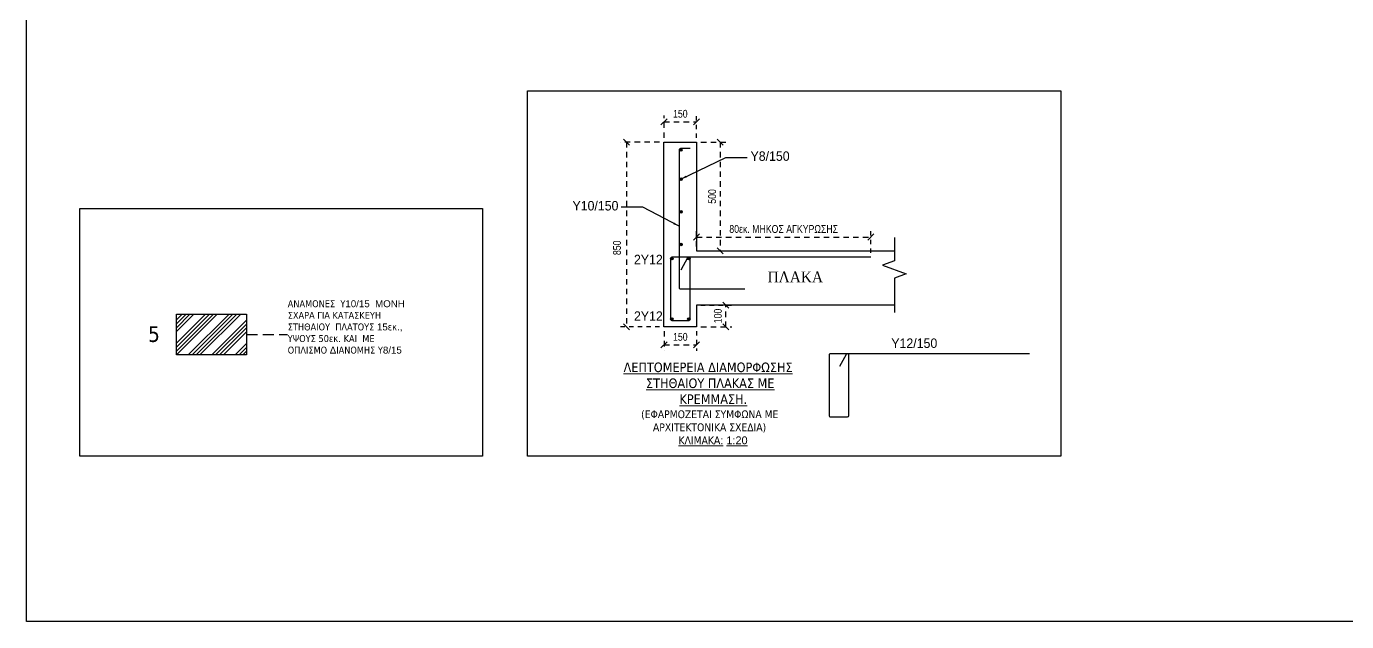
# Model space of a CAD drawing. Header units: millimetres. Extents: x -2171 to 1563, y -1758 to -1505.
# Drawn here: x 117.02 to 147.38, y -1630.29 to -1616.6 of the extents above; entities that cross this region are included whole.
import ezdxf

# ---------------------------------------------------------------- set-up
doc = ezdxf.new("R2010")
doc.units = ezdxf.units.MM
doc.header["$PDMODE"] = 32
for name, pattern in [('DASHDOT', [25.4, 12.7, -6.35, 0, -6.35]), ('DASHED2', [0.375, 0.25, -0.125]), ('HIDDEN', [0.375, 0.25, -0.125]), ('HIDDEN2', [0.1875, 0.125, -0.0625])]:
    doc.linetypes.add(name, pattern=pattern)
doc.layers.get('Defpoints').update_dxf_attribs({"color": 6})
for name, color, linetype in [('-S-AKSONES', 50, 'DASHDOT'), ('-S_TEXT', 3, 'Continuous'), ('Col_Det_0', 7, 'Continuous'), ('Col_Det_1', 7, 'Continuous'), ('Col_Det_Fill_1', 7, 'Continuous'), ('Geo_Lines_3', 7, 'Continuous'), ('Rods_Slab_0', 7, 'Continuous'), ('SECTION', 94, 'Continuous'), ('Text_Col_-1', 7, 'Continuous')]:
    doc.layers.add(name, color=color, linetype=linetype)
doc.layers.add('A-ANNO-DIMS', color=1, linetype='Continuous', lineweight=9)
doc.styles.add('1-100', font='arial.ttf', dxfattribs={"width": 0.8})
doc.styles.add('S1Arl22_b_934_161', font='arial.ttf', dxfattribs={"width": 0.933629, "height": 0.002175})
doc.styles.add('S1TmsNwRmn11_b_934_161', font='times.ttf', dxfattribs={"width": 0.933629, "height": 0.001087})
doc.styles.get("Standard").update_dxf_attribs({"font": 'tahoma.ttf'})
doc.dimstyles.new('Copy of 1-100', dxfattribs={"dimtxt": 0.18, "dimasz": 0.14, "dimexe": 0.14, "dimexo": 0.1, "dimgap": 0.09, "dimtad": 1, "dimdec": 0, "dimlfac": 100, "dimrnd": 5, "dimzin": 5, "dimdsep": 46, "dimtxsty": '1-100', "dimblk": 'OBLIQUE', "dimcen": 0.09, "dimclrd": 1, "dimclre": 1, "dimclrt": 2, "dimadec": 0, "dimazin": 0, "dimtfac": 1, "dimtdec": 0, "dimtix": 1, "dimtmove": 2, "dimatfit": 3, "dimfxl": 5, "dimfxlon": 1, "dimtolj": 1, "dimtzin": 5, "dimarcsym": 0})
doc.dimstyles.new('dim 1-20', dxfattribs={"dimtxt": 0.18, "dimasz": 0.14, "dimexe": 0.14, "dimexo": 0.1, "dimgap": 0.09, "dimtad": 1, "dimdec": 0, "dimlfac": 200, "dimzin": 5, "dimdsep": 46, "dimtxsty": '1-100', "dimblk": 'OBLIQUE', "dimcen": 0.09, "dimclrd": 1, "dimclre": 1, "dimclrt": 2, "dimadec": 0, "dimazin": 0, "dimtfac": 1, "dimtdec": 0, "dimtix": 1, "dimtmove": 2, "dimatfit": 3, "dimldrblk": 'OBLIQUE', "dimfxl": 5, "dimfxlon": 1, "dimtolj": 1, "dimtzin": 5, "dimarcsym": 0})

# ---------------------------------------------------------------- blocks, each defined once
blk = doc.blocks.new('_Oblique')
at = {"color": 0, "linetype": 'ByBlock', "lineweight": -2}
blk.add_line((-0.5, -0.5), (0.5, 0.5), dxfattribs=at)
blk = doc.blocks.new('*D1554')
at = {"layer": 'A-ANNO-DIMS', "color": 1, "linetype": 'HIDDEN', "lineweight": -2, "ltscale": 0.5, "transparency": 16777216}
blk.add_line((131.585, -1619.264), (130.681, -1619.264), dxfattribs=at)
at = {"layer": 'A-ANNO-DIMS', "color": 1, "linetype": 'DASHED2', "lineweight": -2, "ltscale": 0.5, "transparency": 16777216}
blk.add_line((130.821, -1619.264), (130.821, -1623.514), dxfattribs=at)
at = {"layer": 'A-ANNO-DIMS', "color": 1, "linetype": 'HIDDEN2', "lineweight": -2, "ltscale": 0.5, "transparency": 16777216}
blk.add_line((131.585, -1623.514), (130.681, -1623.514), dxfattribs=at)
at = {"layer": 'Defpoints', "color": 0, "linetype": 'Continuous', "ltscale": 0.5, "transparency": 16777216}
for p in [(131.685, -1619.264), (130.821, -1623.514), (131.685, -1623.514)]:
    blk.add_point(p, dxfattribs=at)
at = {"layer": 'A-ANNO-DIMS', "color": 1, "linetype": 'Continuous', "lineweight": -2, "ltscale": 0.5, "transparency": 16777216, "xscale": 0.14, "yscale": 0.14, "zscale": 0.14}
for p, rotation in [((130.821, -1619.264), 90), ((130.821, -1623.514), 270)]:
    blk.add_blockref('_Oblique', p, dxfattribs=dict(at, rotation=rotation))
at = {"layer": 'A-ANNO-DIMS', "color": 2, "linetype": 'Continuous', "ltscale": 0.5, "transparency": 16777216, "insert": (130.604, -1621.695), "char_height": 0.18, "attachment_point": 5, "rotation": 90, "style": '1-100'}
blk.add_mtext('\\A1;850', dxfattribs=at)
blk = doc.blocks.new('*D1555')
at = {"layer": 'A-ANNO-DIMS', "color": 1, "linetype": 'HIDDEN', "lineweight": -2, "ltscale": 0.5, "transparency": 16777216}
blk.add_line((131.685, -1623.614), (131.685, -1624.067), dxfattribs=at)
at = {"layer": 'A-ANNO-DIMS', "color": 1, "linetype": 'HIDDEN2', "lineweight": -2, "ltscale": 0.5, "transparency": 16777216}
blk.add_line((132.435, -1623.614), (132.435, -1624.067), dxfattribs=at)
at = {"layer": 'A-ANNO-DIMS', "color": 1, "linetype": 'DASHED2', "lineweight": -2, "ltscale": 0.5, "transparency": 16777216}
blk.add_line((131.685, -1623.927), (132.435, -1623.927), dxfattribs=at)
at = {"layer": 'Defpoints', "color": 0, "linetype": 'Continuous', "ltscale": 0.5, "transparency": 16777216}
for p in [(131.685, -1623.514), (132.435, -1623.514), (132.435, -1623.927)]:
    blk.add_point(p, dxfattribs=at)
at = {"layer": 'A-ANNO-DIMS', "color": 1, "linetype": 'Continuous', "lineweight": -2, "ltscale": 0.5, "transparency": 16777216, "xscale": 0.14, "yscale": 0.14, "zscale": 0.14, "rotation": 180}
blk.add_blockref('_Oblique', (131.685, -1623.927), dxfattribs=at)
at = {"layer": 'A-ANNO-DIMS', "color": 1, "linetype": 'Continuous', "lineweight": -2, "ltscale": 0.5, "transparency": 16777216, "xscale": 0.14, "yscale": 0.14, "zscale": 0.14}
blk.add_blockref('_Oblique', (132.435, -1623.927), dxfattribs=at)
at = {"layer": 'A-ANNO-DIMS', "color": 2, "linetype": 'Continuous', "ltscale": 0.5, "transparency": 16777216, "insert": (132.06, -1623.745), "char_height": 0.18, "attachment_point": 5, "style": '1-100'}
blk.add_mtext('\\A1;150', dxfattribs=at)
blk = doc.blocks.new('*D1556')
at = {"layer": 'A-ANNO-DIMS', "color": 1, "linetype": 'HIDDEN', "lineweight": -2, "ltscale": 0.5, "transparency": 16777216}
blk.add_line((131.685, -1619.164), (131.685, -1618.655), dxfattribs=at)
at = {"layer": 'A-ANNO-DIMS', "color": 1, "linetype": 'HIDDEN2', "lineweight": -2, "ltscale": 0.5, "transparency": 16777216}
blk.add_line((132.435, -1619.164), (132.435, -1618.655), dxfattribs=at)
at = {"layer": 'A-ANNO-DIMS', "color": 1, "linetype": 'DASHED2', "lineweight": -2, "ltscale": 0.5, "transparency": 16777216}
blk.add_line((131.685, -1618.795), (132.435, -1618.795), dxfattribs=at)
at = {"layer": 'Defpoints', "color": 0, "linetype": 'Continuous', "ltscale": 0.5, "transparency": 16777216}
for p in [(132.435, -1618.795), (131.685, -1619.264), (132.435, -1619.264)]:
    blk.add_point(p, dxfattribs=at)
at = {"layer": 'A-ANNO-DIMS', "color": 1, "linetype": 'Continuous', "lineweight": -2, "ltscale": 0.5, "transparency": 16777216, "xscale": 0.14, "yscale": 0.14, "zscale": 0.14, "rotation": 180}
blk.add_blockref('_Oblique', (131.685, -1618.795), dxfattribs=at)
at = {"layer": 'A-ANNO-DIMS', "color": 1, "linetype": 'Continuous', "lineweight": -2, "ltscale": 0.5, "transparency": 16777216, "xscale": 0.14, "yscale": 0.14, "zscale": 0.14}
blk.add_blockref('_Oblique', (132.435, -1618.795), dxfattribs=at)
at = {"layer": 'A-ANNO-DIMS', "color": 2, "linetype": 'Continuous', "ltscale": 0.5, "transparency": 16777216, "insert": (132.06, -1618.613), "char_height": 0.18, "attachment_point": 5, "style": '1-100'}
blk.add_mtext('\\A1;150', dxfattribs=at)
blk = doc.blocks.new('*D1553')
at = {"layer": 'A-ANNO-DIMS', "color": 1, "linetype": 'HIDDEN', "lineweight": -2, "ltscale": 0.5, "transparency": 16777216}
blk.add_line((132.435, -1621.664), (132.435, -1621.307), dxfattribs=at)
at = {"layer": 'A-ANNO-DIMS', "color": 1, "linetype": 'DASHED2', "lineweight": -2, "ltscale": 0.5, "transparency": 16777216}
blk.add_line((132.435, -1621.447), (136.441, -1621.447), dxfattribs=at)
at = {"layer": 'A-ANNO-DIMS', "color": 1, "linetype": 'HIDDEN2', "lineweight": -2, "ltscale": 0.5, "transparency": 16777216}
blk.add_line((136.441, -1621.814), (136.441, -1621.307), dxfattribs=at)
at = {"layer": 'Defpoints', "color": 0, "linetype": 'Continuous', "ltscale": 0.5, "transparency": 16777216}
for p in [(136.441, -1621.447), (132.435, -1621.764), (136.441, -1621.914)]:
    blk.add_point(p, dxfattribs=at)
at = {"layer": 'A-ANNO-DIMS', "color": 1, "linetype": 'Continuous', "lineweight": -2, "ltscale": 0.5, "transparency": 16777216, "xscale": 0.14, "yscale": 0.14, "zscale": 0.14, "rotation": 180}
blk.add_blockref('_Oblique', (132.435, -1621.447), dxfattribs=at)
at = {"layer": 'A-ANNO-DIMS', "color": 1, "linetype": 'Continuous', "lineweight": -2, "ltscale": 0.5, "transparency": 16777216, "xscale": 0.14, "yscale": 0.14, "zscale": 0.14}
blk.add_blockref('_Oblique', (136.441, -1621.447), dxfattribs=at)
at = {"layer": 'A-ANNO-DIMS', "color": 2, "linetype": 'Continuous', "ltscale": 0.5, "transparency": 16777216, "insert": (134.438, -1621.263), "char_height": 0.18, "attachment_point": 5, "style": '1-100'}
blk.add_mtext('\\A1;80εκ. ΜΗΚΟΣ ΑΓΚΥΡΩΣΗΣ', dxfattribs=at)
blk = doc.blocks.new('*D1557')
at = {"layer": 'A-ANNO-DIMS', "color": 1, "linetype": 'HIDDEN', "lineweight": -2, "ltscale": 0.5, "transparency": 16777216}
blk.add_line((132.535, -1619.264), (133.114, -1619.264), dxfattribs=at)
at = {"layer": 'A-ANNO-DIMS', "color": 1, "linetype": 'DASHED2', "lineweight": -2, "ltscale": 0.5, "transparency": 16777216}
blk.add_line((132.974, -1619.264), (132.974, -1621.764), dxfattribs=at)
at = {"layer": 'A-ANNO-DIMS', "color": 1, "linetype": 'HIDDEN2', "lineweight": -2, "ltscale": 0.5, "transparency": 16777216}
blk.add_line((132.535, -1621.764), (133.114, -1621.764), dxfattribs=at)
at = {"layer": 'Defpoints', "color": 0, "linetype": 'Continuous', "ltscale": 0.5, "transparency": 16777216}
for p in [(132.435, -1619.264), (132.435, -1621.764), (132.974, -1621.764)]:
    blk.add_point(p, dxfattribs=at)
at = {"layer": 'A-ANNO-DIMS', "color": 1, "linetype": 'Continuous', "lineweight": -2, "ltscale": 0.5, "transparency": 16777216, "xscale": 0.14, "yscale": 0.14, "zscale": 0.14}
for p, rotation in [((132.974, -1619.264), 90), ((132.974, -1621.764), 270)]:
    blk.add_blockref('_Oblique', p, dxfattribs=dict(at, rotation=rotation))
at = {"layer": 'A-ANNO-DIMS', "color": 2, "linetype": 'Continuous', "ltscale": 0.5, "transparency": 16777216, "insert": (132.792, -1620.514), "char_height": 0.18, "attachment_point": 5, "rotation": 90, "style": '1-100'}
blk.add_mtext('\\A1;500', dxfattribs=at)
blk = doc.blocks.new('*D1558')
at = {"layer": 'A-ANNO-DIMS', "color": 1, "linetype": 'HIDDEN2', "lineweight": -2, "ltscale": 0.5, "transparency": 16777216}
blk.add_line((132.535, -1623.014), (133.246, -1623.014), dxfattribs=at)
at = {"layer": 'A-ANNO-DIMS', "color": 1, "linetype": 'DASHED2', "lineweight": -2, "ltscale": 0.5, "transparency": 16777216}
blk.add_line((133.106, -1623.514), (133.106, -1623.014), dxfattribs=at)
at = {"layer": 'A-ANNO-DIMS', "color": 1, "linetype": 'HIDDEN', "lineweight": -2, "ltscale": 0.5, "transparency": 16777216}
blk.add_line((132.535, -1623.514), (133.246, -1623.514), dxfattribs=at)
at = {"layer": 'Defpoints', "color": 0, "linetype": 'Continuous', "ltscale": 0.5, "transparency": 16777216}
for p in [(132.435, -1623.014), (133.106, -1623.014), (132.435, -1623.514)]:
    blk.add_point(p, dxfattribs=at)
at = {"layer": 'A-ANNO-DIMS', "color": 1, "linetype": 'Continuous', "lineweight": -2, "ltscale": 0.5, "transparency": 16777216, "xscale": 0.14, "yscale": 0.14, "zscale": 0.14}
for p, rotation in [((133.106, -1623.014), 90), ((133.106, -1623.514), 270)]:
    blk.add_blockref('_Oblique', p, dxfattribs=dict(at, rotation=rotation))
at = {"layer": 'A-ANNO-DIMS', "color": 2, "linetype": 'Continuous', "ltscale": 0.5, "transparency": 16777216, "insert": (132.924, -1623.264), "char_height": 0.18, "attachment_point": 5, "rotation": 90, "style": '1-100'}
blk.add_mtext('\\A1;100', dxfattribs=at)

msp = doc.modelspace()

# ---------------------------------------------------------------- hatches: boundary and pattern name
at = {"layer": 'Geo_Lines_3', "linetype": 'Continuous', "ltscale": 0.5, "transparency": 33554572}
h = msp.add_hatch(dxfattribs=at)
h.set_pattern_fill('ANSI34', color=9, scale=0.02)
h.set_pattern_definition([(45, (2100.21535, 403.26634), (-0.269407684, 0.269407684), []), (45, (2100.30516, 403.26634), (-0.269407684, 0.269407684), []), (45, (2100.39496, 403.26634), (-0.269407684, 0.269407684), []), (45, (2100.48476, 403.26634), (-0.269407684, 0.269407684), [])])
h.paths.add_polyline_path([(122.084, -1624.1605), (122.084, -1623.2233), (120.4724, -1623.2233), (120.4724, -1624.1605)])

# ---------------------------------------------------------------- linework, layer by layer
at = {"layer": '-S-AKSONES', "linetype": 'HIDDEN'}
msp.add_line((122.084, -1623.6919), (123.0232, -1623.6919), dxfattribs=at)
at = {"layer": '-S_TEXT', "ltscale": 5}
for points in [[(117.0201, -1590.2497), (175.1676, -1590.2497), (175.1676, -1630.2944), (117.0201, -1630.2944)], [(118.2471, -1620.7877), (127.5086, -1620.7877), (127.5086, -1626.4874), (118.2471, -1626.4874)]]:
    msp.add_lwpolyline(points, close=True, dxfattribs=at)
at = {"layer": '-S_TEXT', "color": 3, "linetype": 'Continuous', "ltscale": 0.5}
msp.add_lwpolyline([(128.5466, -1618.0825), (140.8137, -1618.0825), (140.8137, -1626.4905), (128.5466, -1626.4905)], close=True, dxfattribs=at)
at = {"layer": '-S_TEXT', "color": 94}
msp.add_lwpolyline([(120.4724, -1623.2233), (122.084, -1623.2233), (122.084, -1624.1605), (120.4724, -1624.1605)], close=True, dxfattribs=at)
at = {"layer": 'Col_Det_1', "ltscale": 0.5}
for centre in [(132.0703, -1619.444), (132.0703, -1620.1172), (132.0703, -1620.8672), (132.0703, -1621.6172), (131.8648, -1621.944), (132.2548, -1621.9433), (131.8648, -1623.334), (132.2548, -1623.334)]:
    msp.add_circle(centre, 0.03, dxfattribs=at)
at = {"layer": 'Col_Det_Fill_1', "ltscale": 0.5}
msp.add_lwpolyline([(132.2848, -1619.414), (132.0608, -1619.414, 0.4142136), (132.0308, -1619.444), (132.0308, -1622.6102, 0.4142136), (132.0608, -1622.6402), (133.5461, -1622.6402)], format="xyb", dxfattribs=at)
at = {"layer": 'Col_Det_Fill_1', "color": 12, "const_width": 0.03}
for points in [[(132.0553, -1619.444, 1), (132.0853, -1619.444, 1)], [(132.0553, -1620.1172, 1), (132.0853, -1620.1172, 1)], [(132.0553, -1620.8672, 1), (132.0853, -1620.8672, 1)], [(132.0553, -1621.6172, 1), (132.0853, -1621.6172, 1)], [(131.8498, -1621.944, 1), (131.8798, -1621.944, 1)], [(132.2398, -1621.9433, 1), (132.2698, -1621.9433, 1)], [(131.8498, -1623.334, 1), (131.8798, -1623.334, 1)], [(132.2398, -1623.334, 1), (132.2698, -1623.334, 1)]]:
    msp.add_lwpolyline(points, format="xyb", close=True, dxfattribs=at)
at = {"layer": 'Rods_Slab_0', "ltscale": 0.5}
for points in [[(136.4405, -1621.914), (131.8648, -1621.914, 0.4142136), (131.8348, -1621.944), (131.8348, -1623.334, 0.4142136), (131.8648, -1623.364), (132.2548, -1623.364, 0.4142135), (132.2848, -1623.334), (132.2848, -1621.9433, 0.7764902), (132.2285, -1621.9289), (132.0754, -1622.2087)], [(140.0898, -1624.1326), (135.5141, -1624.1326, 0.4142136), (135.4841, -1624.1626), (135.4841, -1625.5526, 0.4142136), (135.5141, -1625.5826), (135.9041, -1625.5826, 0.4142135), (135.9341, -1625.5526), (135.9341, -1624.1619, 0.7764902), (135.8778, -1624.1475), (135.7247, -1624.4273)]]:
    msp.add_lwpolyline(points, format="xyb", dxfattribs=at)
at = {"layer": 'SECTION', "color": 94, "linetype": 'Continuous', "ltscale": 0.5}
msp.add_lwpolyline([(136.9833, -1623.014), (132.4348, -1623.014), (132.4348, -1623.514), (131.6848, -1623.514), (131.6848, -1619.264), (132.4348, -1619.264), (132.4348, -1621.764), (136.9833, -1621.764)], dxfattribs=at)
at = {"layer": 'SECTION', "linetype": 'Continuous', "ltscale": 0.5}
msp.add_lwpolyline([(136.9833, -1621.4563), (136.9833, -1621.9936), (136.7086, -1622.0936), (137.2581, -1622.2936), (136.9833, -1622.3936), (136.9833, -1623.1809)], dxfattribs=at)

# ---------------------------------------------------------------- texts
at = {"layer": '-S_TEXT', "attachment_point": 1}
for s, width, insert, char_height in [('\\A1;ΑΝΑΜΟΝΕΣ  Υ{\\fArial|b0|i0|c186|p34;10/15  \\fArial|b0|i0|c161|p34;ΜΟΝΗ} ΣΧΑΡΑ ΓΙΑ ΚΑΤΑΣΚΕΥΗ{\\fArial|b0|i0|c186|p34; }ΣΤΗΘΑΙΟΥ  ΠΛΑΤΟΥΣ {\\fArial|b0|i0|c161|p34;1\\fArial|b0|i0|c186|p34;5}εκ{\\fArial|b0|i0|c186|p34;., }ΥΨΟΥΣ 50εκ{\\fArial|b0|i0|c186|p34;. }ΚΑΙ {\\fArial|b0|i0|c186|p34; }ΜΕ ΟΠΛΙΣΜΟ {\\fArial|b0|i0|c186|p34;Δ}ΙΑΝΟΜΗΣ Υ{\\fArial|b0|i0|c186|p34;8/15}', 2.695595, (123.0306, -1622.902), 0.16), ('\\A1;5', 4.518418, (119.819, -1623.5004), 0.36)]:
    msp.add_mtext_dynamic_manual_height_columns(s, width=width, gutter_width=0.8, heights=[0], dxfattribs=dict(at, insert=insert, char_height=char_height))
at = {"layer": 'A-ANNO-DIMS', "color": 7, "linetype": 'Continuous', "insert": (130.5824, -1624.3338), "char_height": 0.2, "width": 4.491897, "attachment_point": 1}
msp.add_mtext('\\pi0.17287;{\\H1.1x;\\LΛΕΠΤΟΜΕΡΕΙΑ ΔΙΑΜΟΡΦΩΣΗΣ \\P\\pi0.68962;ΣΤΗΘΑΙΟΥ ΠΛΑΚΑΣ ΜΕ \\P\\pi1.458;ΚΡΕΜΜΑΣΗ.\\P\\pi0.57609;\\H0.81818x;\\l(ΕΦΑΡΜΟΖΕΤΑΙ ΣΥΜΦΩΝΑ ΜΕ \\P\\pi0.8485;ΑΡΧΙΤΕΚΤΟΝΙΚΑ ΣΧΕΔΙΑ) \\P\\pi1.4365;\\LΚΛΙΜΑΚΑ\\fArial|b0|i0|c186|p34;: 1:20}', dxfattribs=at)
at = {"layer": 'Col_Det_0', "color": 7, "style": 'S1Arl22_b_934_161', "width": 0.933629}
for s, p in [('Y8/150', (133.6753, -1619.6945)), ('Y10/150', (129.5802, -1620.8367)), ('2Y12', (130.9935, -1622.0734)), ('2Y12', (130.9935, -1623.3752)), ('Y12/150', (136.9134, -1623.9985))]:
    msp.add_text(s, height=0.2175, dxfattribs=at).set_placement(p)
at = {"layer": 'Text_Col_-1', "color": 200, "style": 'S1TmsNwRmn11_b_934_161', "width": 0.933629}
msp.add_text('ΠΛΑΚΑ', height=0.25, dxfattribs=at).set_placement((134.0678, -1622.4904))

# ---------------------------------------------------------------- dimensions: what is measured, and where the dimension line sits
at = {"layer": 'A-ANNO-DIMS', "color": 94, "linetype": 'Continuous', "ltscale": 0.5}
for base, p1, p2, picture, middle in [((132.4348, -1618.7951), (131.6848, -1619.264), (132.4348, -1619.264), '*D1556', (132.0598, -1618.6132)), ((132.4348, -1623.9271), (131.6848, -1623.514), (132.4348, -1623.514), '*D1555', (132.0598, -1623.7452))]:
    dim = msp.add_linear_dim(base=base, p1=p1, p2=p2, dimstyle='dim 1-20', dxfattribs=at)
    dim.commit()
    dim.dimension.update_dxf_attribs({"geometry": picture, "text_midpoint": middle})
dim = msp.add_linear_dim(base=(130.8206, -1623.514), p1=(131.6848, -1619.264), p2=(131.6848, -1623.514), angle=90, dimstyle='dim 1-20', dxfattribs=at)
dim.commit()
dim.dimension.update_dxf_attribs({"geometry": '*D1554', "text_midpoint": (130.6043, -1621.6946), "dimtype": 128})
for base, p1, p2, picture, middle in [((132.9742, -1621.764), (132.4348, -1619.264), (132.4348, -1621.764), '*D1557', (132.7923, -1620.514)), ((133.106, -1623.014), (132.4348, -1623.514), (132.4348, -1623.014), '*D1558', (132.924, -1623.264))]:
    dim = msp.add_linear_dim(base=base, p1=p1, p2=p2, angle=90, dimstyle='dim 1-20', dxfattribs=at)
    dim.commit()
    dim.dimension.update_dxf_attribs({"geometry": picture, "text_midpoint": middle})
dim = msp.add_linear_dim(base=(136.4405, -1621.4465), p1=(132.4348, -1621.764), p2=(136.4405, -1621.914), text='80εκ. ΜΗΚΟΣ ΑΓΚΥΡΩΣΗΣ', dimstyle='dim 1-20', dxfattribs=at)
dim.commit()
dim.dimension.update_dxf_attribs({"geometry": '*D1553', "text_midpoint": (134.4377, -1621.2634)})

# ---------------------------------------------------------------- leaders
at = {"layer": 'Col_Det_Fill_1', "ltscale": 0.5}
for points in [[(132.0703, -1620.1172), (133.104, -1619.6167), (133.5969, -1619.6167)], [(132.0308, -1621.1979), (131.1956, -1620.7589), (130.7026, -1620.7589)]]:
    msp.add_leader(points, dimstyle='Copy of 1-100', override={"dimgap": 0.09, "dimtad": 0}, dxfattribs=at)

doc.saveas('drawing.dxf')
